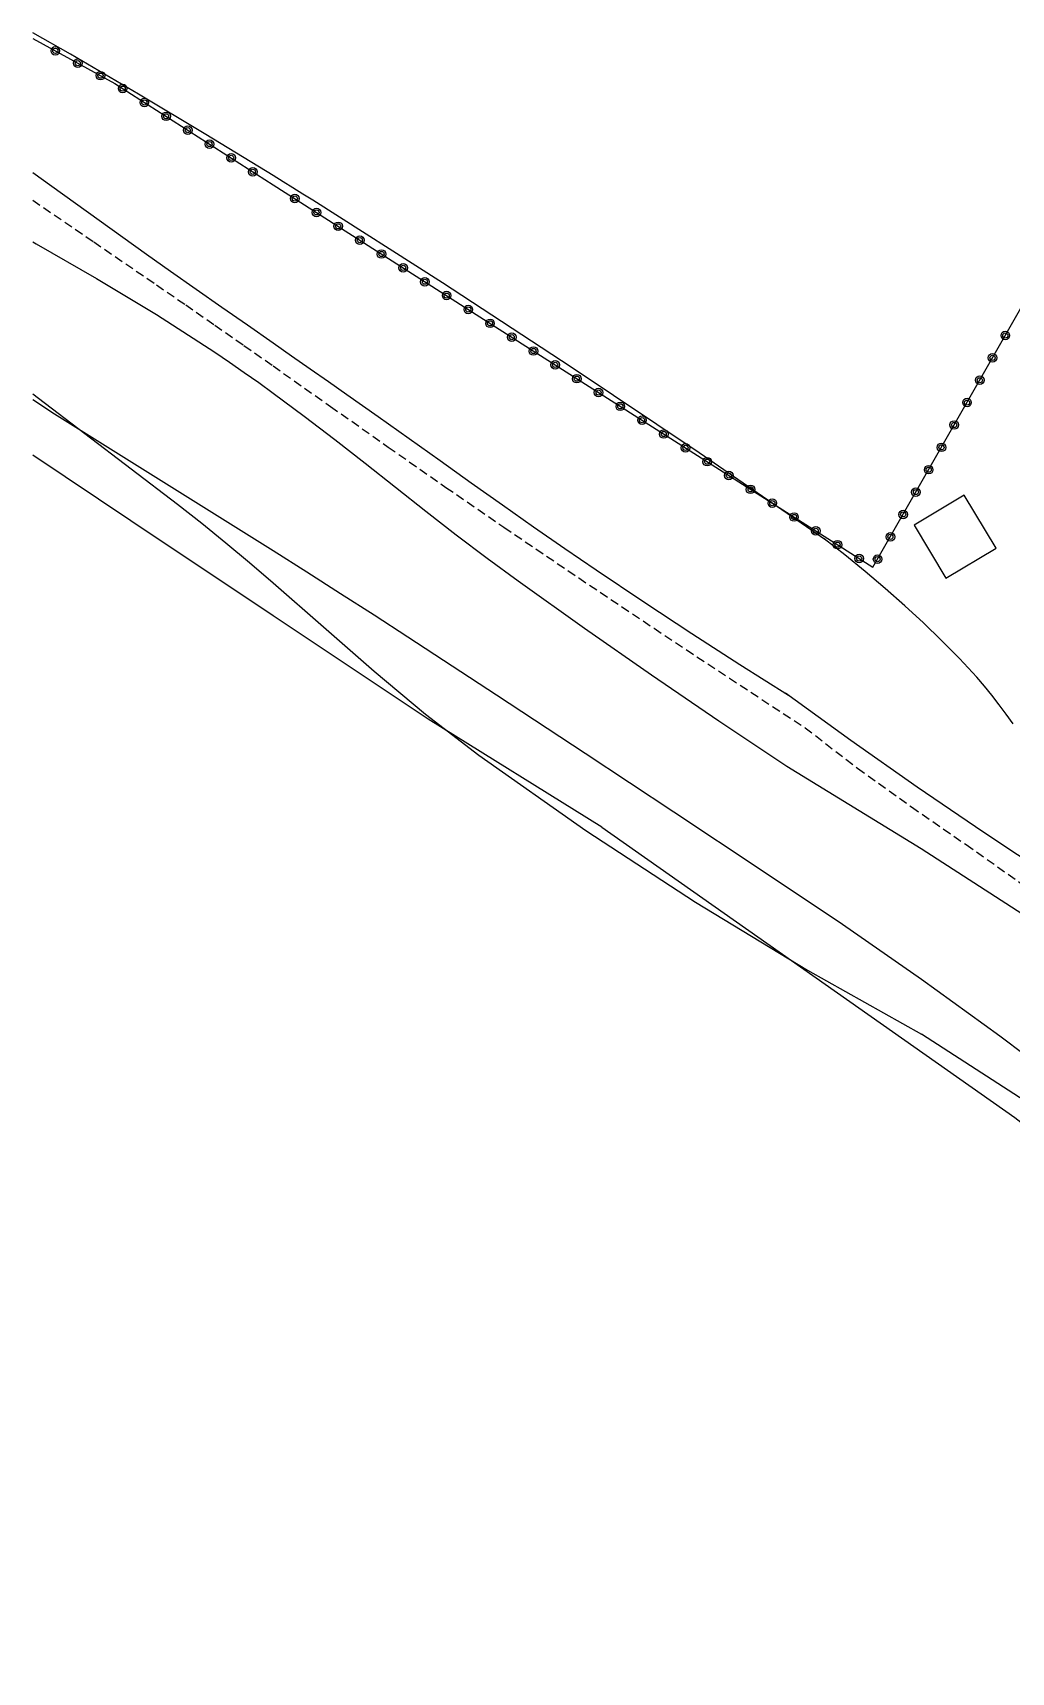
# Model space of a CAD drawing. Header units: millimetres. Extents: x 149000 to 150002, y 151999 to 153000.
# Drawn here: x 149000 to 149057, y 152355.3 to 152450.8 of the extents above; entities that cross this region are included whole.
import ezdxf

# ---------------------------------------------------------------- set-up
doc = ezdxf.new("R2010")
doc.units = ezdxf.units.MM
doc.linetypes.add('DASHED', pattern=[0.75, 0.5, -0.25])
doc.layers.get('0').update_dxf_attribs({"linetype": 'CONTINUOUS'})
for name, color, linetype in [('W0001', 6, 'DASHED'), ('W0008', 7, 'CONTINUOUS'), ('W0104', 1, 'CONTINUOUS'), ('w0211', 2, 'CONTINUOUS'), ('w0300', 7, 'CONTINUOUS'), ('w0323', 7, 'CONTINUOUS'), ('W0330', 7, 'CONTINUOUS')]:
    doc.layers.add(name, color=color, linetype=linetype)

# ---------------------------------------------------------------- blocks, each defined once
blk = doc.blocks.new('t323o')
at = {"color": 0, "linetype": 'Continuous'}
for radius in [0.25, 0.15]:
    blk.add_circle((0, 0), radius, dxfattribs=at)

msp = doc.modelspace()

# ---------------------------------------------------------------- linework, layer by layer
at = {"layer": 'W0001'}
for points in [[(149000, 152441.027), (149003.558, 152438.599), (149007.203, 152436.101), (149008.908, 152434.928), (149010.609, 152433.749), (149012.306, 152432.564), (149014, 152431.376)], [(149014, 152431.376), (149017.354, 152429.014), (149020.709, 152426.653), (149024.073, 152424.304), (149027.453, 152421.98), (149031.816, 152419.025), (149036.195, 152416.093), (149040.59, 152413.186), (149045.001, 152410.302), (149048.056, 152407.94), (149051.2, 152405.695), (149054.374, 152403.498), (149057.526, 152401.276), (149064.846, 152396.009), (149072.161, 152390.733), (149079.464, 152385.442), (149086.752, 152380.129), (149108.421, 152363.702), (149133.492, 152344.894), (149168.418, 152315.34), (149203.962, 152282.757)]]:
    msp.add_lwpolyline(points, dxfattribs=at)
at = {"layer": 'W0008'}
for points in [[(149000, 152442.641), (149001.118, 152441.848), (149002.498, 152440.858), (149003.874, 152439.864), (149005.252, 152438.872), (149006.632, 152437.883), (149008.017, 152436.901), (149009.511, 152435.852), (149011.006, 152434.805), (149012.503, 152433.761), (149014, 152432.717)], [(149000, 152438.603), (149000.204, 152438.487), (149003.72, 152436.464), (149007.2, 152434.376), (149010.611, 152432.175), (149011.467, 152431.593), (149012.317, 152431.002), (149013.161, 152430.403), (149014, 152429.796)], [(149014, 152432.717), (149015.077, 152431.966), (149016.154, 152431.214), (149017.23, 152430.462), (149018.306, 152429.709), (149020.121, 152428.431), (149021.932, 152427.146), (149023.74, 152425.859), (149025.549, 152424.572), (149027.36, 152423.288), (149029.177, 152422.011), (149031.001, 152420.745), (149032.834, 152419.493), (149035.608, 152417.633), (149038.398, 152415.797), (149041.204, 152413.986), (149044.026, 152412.2)], [(149014, 152429.796), (149015.805, 152428.454), (149017.592, 152427.088), (149019.365, 152425.705), (149021.132, 152424.314), (149022.9, 152422.924), (149024.676, 152421.545), (149026.468, 152420.186), (149028.281, 152418.854), (149032.15, 152416.094), (149036.049, 152413.375), (149039.975, 152410.696), (149043.93, 152408.06)], [(149059.342, 152401.599), (149055.413, 152404.193), (149051.521, 152406.843), (149047.668, 152409.548), (149043.854, 152412.308)], [(149043.93, 152408.06), (149051.765, 152403.261), (149059.482, 152398.273), (149067.075, 152393.1), (149074.54, 152387.744), (149077.66, 152385.353), (149080.705, 152382.866), (149083.714, 152380.338), (149086.731, 152377.825), (149089.252, 152375.766), (149091.789, 152373.726), (149094.338, 152371.702), (149096.898, 152369.691)]]:
    msp.add_lwpolyline(points, dxfattribs=at)
at = {"layer": 'W0104'}
msp.add_lwpolyline([(149056.121, 152420.758), (149054.275, 152423.849), (149051.355, 152422.105), (149053.201, 152419.014)], close=True, dxfattribs=at)
at = {"layer": 'w0211'}
for points in [[(149014, 152442.467), (149010.087, 152444.861), (149006.15, 152447.216), (149002.189, 152449.531), (149000, 152450.782)], [(149046.205, 152421.234), (149038.821, 152426.315), (149031.377, 152431.307), (149023.874, 152436.21), (149016.313, 152441.024), (149015.736, 152441.386), (149015.158, 152441.747), (149014.579, 152442.108), (149014, 152442.467)], [(149000, 152429.411), (149001.262, 152428.593), (149007.629, 152424.598), (149014, 152420.617)], [(149057.127, 152410.534), (149056.708, 152411.086), (149056.298, 152411.64), (149055.882, 152412.191), (149055.452, 152412.731), (149054.999, 152413.252), (149053.989, 152414.327), (149052.952, 152415.377), (149051.891, 152416.402), (149050.808, 152417.404), (149049.664, 152418.419), (149048.497, 152419.408), (149047.309, 152420.371), (149046.1, 152421.308)], [(149014, 152420.617), (149015.969, 152419.376), (149017.934, 152418.128), (149019.893, 152416.871), (149021.846, 152415.605), (149027.023, 152412.219), (149032.192, 152408.82), (149037.352, 152405.407), (149042.503, 152401.981)], [(149042.503, 152401.981), (149047.173, 152398.857), (149051.784, 152395.646), (149056.335, 152392.351), (149060.825, 152388.973)]]:
    msp.add_lwpolyline(points, dxfattribs=at)
at = {"layer": 'w0300'}
for points in [[(149000, 152429.753), (149000.331, 152429.507), (149008.441, 152423.327), (149009.859, 152422.216), (149011.256, 152421.08), (149012.635, 152419.923), (149014, 152418.749)], [(149014, 152418.749), (149016.938, 152416.173), (149019.881, 152413.596), (149022.882, 152411.083), (149025.988, 152408.7), (149032.231, 152404.318), (149038.617, 152400.144), (149045.136, 152396.185), (149051.784, 152392.444)], [(149082.521, 152372.586), (149051.784, 152392.444)]]:
    msp.add_lwpolyline(points, dxfattribs=at)
at = {"layer": 'w0323'}
for points in [[(149000, 152450.457), (149004.782, 152447.823), (149014, 152441.933)], [(149014, 152441.933), (149026.754, 152433.784), (149048.951, 152419.646), (149059.355, 152437.861)]]:
    msp.add_lwpolyline(points, dxfattribs=at)
at = {"layer": 'W0330'}
for points in [[(149014, 152416.823), (149005.71, 152422.351), (149000, 152426.175)], [(149033.152, 152404.516), (149023.042, 152410.793), (149014, 152416.823)], [(149033.154, 152404.512), (149057.225, 152387.601), (149069.88, 152377.699), (149079.155, 152370.3), (149082.722, 152367.451), (149085.921, 152365.222), (149090.26, 152362.531), (149096.399, 152358.868), (149101.732, 152354.998), (149107.81, 152350.339), (149115.768, 152343.596), (149126.985, 152333.438), (149136.031, 152325.857), (149146.697, 152317.639), (149157.45, 152308.758), (149166.618, 152301.505), (149177.579, 152292.556)]]:
    msp.add_lwpolyline(points, dxfattribs=at)

# ---------------------------------------------------------------- block references
at = {"layer": 'w0323'}
for p, rotation in [((149001.314, 152449.733), 331.1526891570159), ((149002.628, 152449.01), 331.1526891570159), ((149003.942, 152448.286), 331.1526891570159), ((149005.237, 152447.532), 327.4234738605425), ((149006.501, 152446.724), 327.4234738605425), ((149007.766, 152445.917), 327.4234738605425), ((149009.03, 152445.109), 327.4234738605425), ((149010.294, 152444.301), 327.4234738605425), ((149011.558, 152443.494), 327.4234738605425), ((149012.822, 152442.686), 327.4234738605425), ((149015.264, 152441.126), 327.4234738604835), ((149016.528, 152440.318), 327.4234738604835), ((149017.792, 152439.51), 327.4234738604835), ((149019.056, 152438.703), 327.4234738604835), ((149020.32, 152437.895), 327.4234738604835), ((149021.584, 152437.087), 327.4234738604835), ((149022.848, 152436.28), 327.4234738604835), ((149024.112, 152435.472), 327.4234738604835), ((149025.376, 152434.664), 327.4234738604835), ((149026.64, 152433.857), 327.4234738604835), ((149027.905, 152433.051), 327.5055977208532), ((149056.663, 152433.147), 60.26500800313704), ((149029.17, 152432.245), 327.5055977208532), ((149030.435, 152431.439), 327.5055977208532), ((149055.919, 152431.844), 60.26500800313704), ((149031.701, 152430.633), 327.5055977208532), ((149055.175, 152430.542), 60.26500800313704), ((149032.966, 152429.827), 327.5055977208532), ((149054.431, 152429.239), 60.26500800313704), ((149034.231, 152429.022), 327.5055977208532), ((149035.496, 152428.216), 327.5055977208532), ((149036.761, 152427.41), 327.5055977208532), ((149053.687, 152427.937), 60.26500800313704), ((149038.026, 152426.604), 327.5055977208532), ((149052.943, 152426.634), 60.26500800313704), ((149039.292, 152425.798), 327.5055977208532), ((149040.557, 152424.993), 327.5055977208532), ((149052.199, 152425.332), 60.26500800313704), ((149041.822, 152424.187), 327.5055977208532), ((149051.455, 152424.029), 60.26500800313704), ((149043.087, 152423.381), 327.5055977208532), ((149044.352, 152422.575), 327.5055977208532), ((149050.711, 152422.727), 60.26500800313704), ((149045.617, 152421.769), 327.5055977208532), ((149046.883, 152420.963), 327.5055977208532), ((149049.967, 152421.424), 60.26500800313704), ((149048.148, 152420.158), 327.5055977208532), ((149049.223, 152420.122), 60.26500800313704)]:
    msp.add_blockref('t323o', p, dxfattribs=dict(at, rotation=rotation))

doc.saveas('drawing.dxf')
